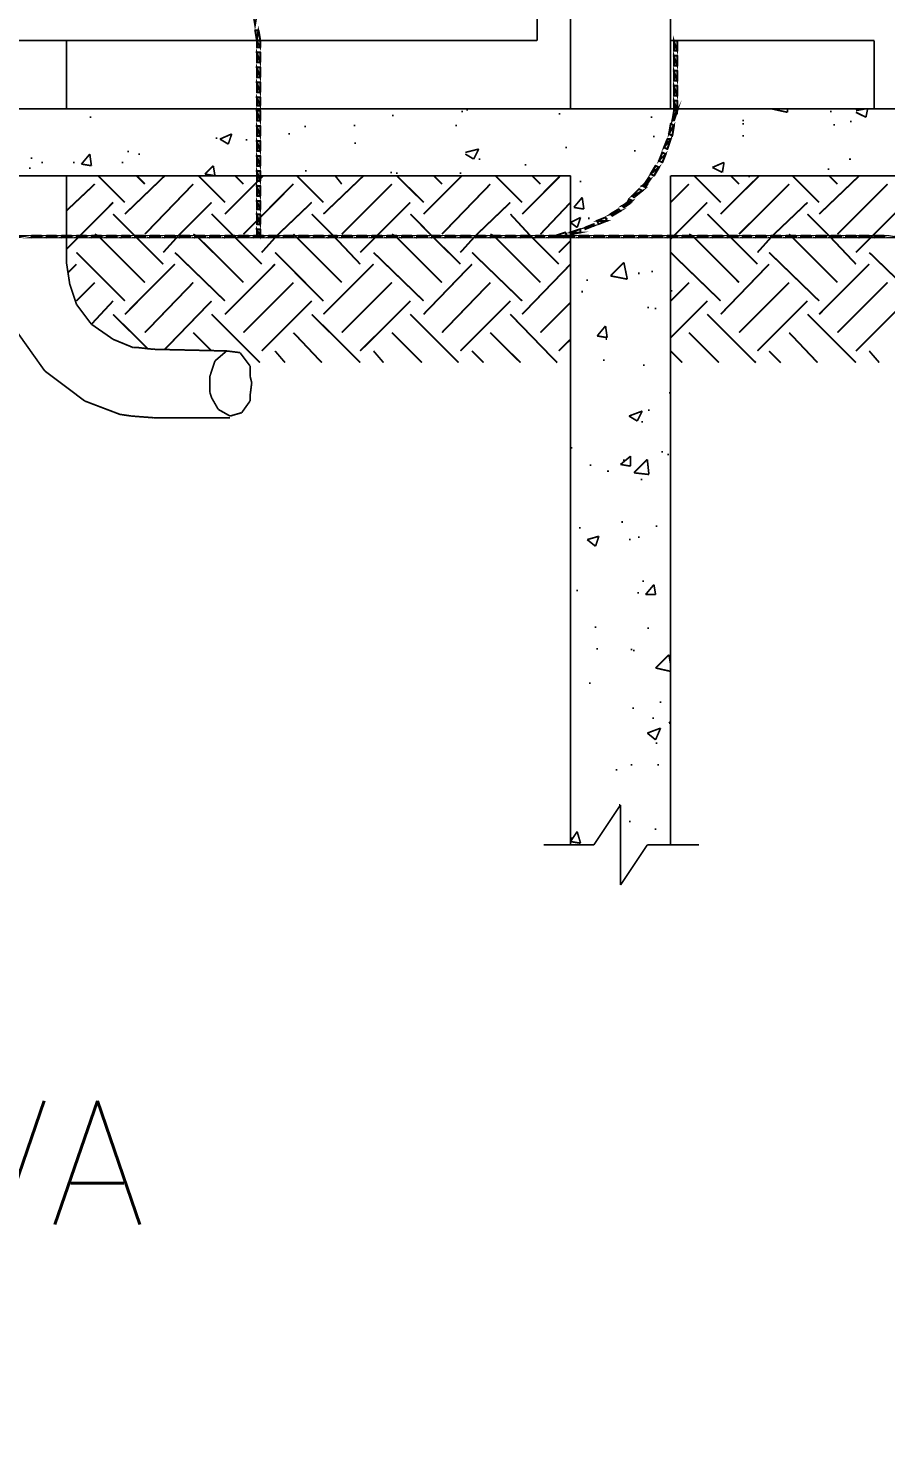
# Model space of a CAD drawing. Extents: x 219 to 1226, y 175 to 465.
# Drawn here: x 344.24 to 366.04, y 175.36 to 211 of the extents above; entities that cross this region are included whole.
import ezdxf

# ---------------------------------------------------------------- set-up
doc = ezdxf.new("R2010")
doc.units = 0
doc.header["$MEASUREMENT"] = 0
for name, color, linetype in [('C00-00-00-BLACK', 7, 'Continuous'), ('C00-FF-00', 3, 'Continuous'), ('C95-49-00', 34, 'Continuous'), ('CBA-BA-BA', 254, 'Continuous')]:
    doc.layers.add(name, color=color, linetype=linetype)
doc.styles.get("Standard").update_dxf_attribs({"font": 'txt.shx', "height": 0.4})

msp = doc.modelspace()

# ---------------------------------------------------------------- linework, layer by layer
at = {"layer": 'C00-00-00-BLACK', "const_width": 0.0423}
for points in [[(358.029, 208.943), (358.029, 249.467)], [(360.572, 208.943), (360.572, 249.467)], [(357.179, 210.682), (357.179, 239.801)], [(325.794, 210.682), (357.179, 210.682)], [(360.572, 210.682), (365.746, 210.682)], [(365.746, 210.682), (365.746, 208.943)], [(403.535, 208.943), (237.877, 208.943)], [(355.272, 208.902), (355.272, 208.859)], [(355.398, 208.943), (355.398, 208.902)], [(357.73, 208.816), (357.772, 208.816)], [(363.158, 208.943), (363.201, 208.943)], [(363.158, 208.943), (363.54, 208.859)], [(363.54, 208.859), (363.54, 208.943)], [(364.644, 208.902), (364.644, 208.859)], [(365.28, 208.902), (365.492, 208.943)], [(365.28, 208.859), (365.535, 208.732)], [(365.535, 208.732), (365.577, 208.943)], [(345.813, 208.732), (345.855, 208.732)], [(351.284, 208.52), (351.284, 208.477)], [(352.514, 208.52), (352.557, 208.52)], [(353.488, 208.774), (353.531, 208.774)], [(355.1, 208.52), (355.145, 208.52)], [(360.063, 208.732), (360.106, 208.732)], [(362.396, 208.647), (362.439, 208.647)], [(362.396, 208.563), (362.439, 208.563)], [(364.728, 208.563), (364.728, 208.52)], [(365.151, 208.647), (365.151, 208.605)], [(349.035, 208.221), (349.035, 208.178)], [(349.12, 208.178), (349.419, 208.309)], [(349.12, 208.178), (349.332, 208.051)], [(349.332, 208.051), (349.419, 208.309)], [(349.799, 208.178), (349.799, 208.137)], [(350.861, 208.309), (350.903, 208.309)], [(352.557, 208.094), (352.557, 208.051)], [(360.147, 208.263), (360.147, 208.221)], [(362.396, 208.263), (362.439, 208.263)], [(345.601, 207.544), (345.813, 207.798)], [(345.855, 207.501), (345.813, 207.798)], [(346.789, 207.882), (346.789, 207.84)], [(347.044, 207.798), (347.085, 207.798)], [(355.356, 207.84), (355.695, 207.925)], [(355.356, 207.798), (355.568, 207.671)], [(355.568, 207.671), (355.695, 207.925)], [(357.898, 207.967), (357.941, 207.967)], [(359.64, 207.882), (359.683, 207.882)], [(344.286, 207.459), (344.286, 207.416)], [(344.329, 207.714), (344.329, 207.671)], [(344.582, 207.586), (344.625, 207.586)], [(345.39, 207.586), (345.431, 207.586)], [(345.601, 207.544), (345.855, 207.501)], [(346.62, 207.586), (346.662, 207.586)], [(348.738, 207.289), (348.951, 207.501)], [(348.993, 207.248), (348.951, 207.501)], [(348.951, 207.501), (348.951, 207.459)], [(351.284, 207.375), (351.326, 207.375)], [(355.695, 207.671), (355.737, 207.671)], [(356.883, 207.544), (356.883, 207.501)], [(361.633, 207.459), (361.929, 207.586)], [(361.633, 207.459), (361.886, 207.332)], [(361.886, 207.332), (361.929, 207.586)], [(364.558, 207.416), (364.601, 207.416)], [(365.108, 207.671), (365.151, 207.671)], [(319.392, 207.248), (358.029, 207.248)], [(345.22, 205.043), (345.22, 207.248)], [(348.738, 207.289), (348.993, 207.248)], [(352.046, 207.248), (352.088, 207.248)], [(352.088, 207.248), (352.131, 207.248)], [(353.446, 207.332), (353.488, 207.332)], [(353.615, 207.332), (353.615, 207.289)], [(355.229, 207.332), (355.229, 207.289)], [(358.029, 190.251), (358.029, 207.248)], [(358.283, 207.12), (358.283, 207.078)], [(360.572, 190.251), (360.572, 207.248)], [(360.572, 207.248), (399.208, 207.248)], [(362.566, 207.248), (362.566, 207.205)], [(358.113, 206.443), (358.325, 206.697)], [(358.367, 206.4), (358.325, 206.697)], [(358.113, 206.443), (358.367, 206.4)], [(358.029, 206.06), (358.283, 206.187)], [(358.029, 206.06), (358.197, 205.932)], [(358.197, 205.932), (358.283, 206.187)], [(358.494, 206.187), (358.494, 206.144)], [(345.304, 204.493), (345.22, 205.043)], [(359.045, 204.704), (359.384, 205.043)], [(359.471, 204.62), (359.384, 205.043)], [(358.452, 204.62), (358.452, 204.577)], [(359.045, 204.704), (359.471, 204.62)], [(359.767, 204.79), (359.767, 204.747)], [(360.106, 204.832), (360.106, 204.79)], [(345.304, 204.493), (345.474, 203.982)], [(358.325, 204.324), (358.325, 204.281)], [(360.572, 204.324), (360.613, 204.324)], [(360.572, 204.324), (360.613, 204.324)], [(345.474, 203.982), (345.855, 203.475)], [(359.979, 203.898), (360.021, 203.898)], [(360.19, 203.898), (360.19, 203.855)], [(345.855, 203.475), (346.405, 203.093)], [(343.947, 203.305), (344.668, 202.29)], [(346.405, 203.093), (346.917, 202.882)], [(358.706, 203.178), (358.918, 203.432)], [(358.706, 203.178), (358.959, 203.136)], [(358.959, 203.136), (358.918, 203.432)], [(358.918, 203.093), (358.959, 203.093)], [(346.917, 202.882), (347.044, 202.882)], [(347.044, 202.882), (347.424, 202.839)], [(349.29, 202.797), (347.424, 202.839)], [(348.993, 202.543), (349.29, 202.797)], [(349.29, 202.797), (349.63, 202.754)], [(349.63, 202.754), (349.885, 202.416)], [(348.867, 202.159), (348.993, 202.543)], [(349.885, 202.416), (349.885, 202.29)], [(358.875, 202.586), (358.875, 202.543)], [(359.894, 202.458), (359.894, 202.416)], [(344.668, 202.29), (345.686, 201.525)], [(348.867, 202.032), (348.867, 202.159)], [(348.867, 201.905), (348.867, 202.032)], [(349.885, 202.29), (349.885, 202.159)], [(349.885, 202.159), (349.928, 201.991)], [(348.867, 201.736), (348.867, 201.905)], [(348.908, 201.609), (348.867, 201.736)], [(349.928, 201.991), (349.885, 201.652)], [(360.529, 201.736), (360.572, 201.736)], [(345.686, 201.525), (346.578, 201.186)], [(349.077, 201.313), (348.908, 201.609)], [(349.377, 201.143), (349.077, 201.313)], [(349.885, 201.525), (349.673, 201.229)], [(349.885, 201.652), (349.885, 201.525)], [(360.021, 201.313), (360.021, 201.27)], [(346.578, 201.186), (346.874, 201.143)], [(346.874, 201.143), (347.424, 201.101)], [(349.377, 201.101), (347.424, 201.101)], [(349.673, 201.229), (349.377, 201.143)], [(359.513, 201.143), (359.851, 201.27)], [(359.513, 201.143), (359.724, 201.017)], [(359.724, 201.017), (359.851, 201.27)], [(359.851, 201.017), (359.851, 200.974)], [(358.029, 200.339), (358.07, 200.339)], [(360.36, 200.254), (360.36, 200.212)], [(358.536, 199.913), (358.536, 199.871)], [(359.298, 199.913), (359.555, 200.125)], [(359.298, 199.913), (359.555, 199.871)], [(359.384, 200.041), (359.384, 199.998)], [(359.555, 199.871), (359.555, 200.125)], [(359.64, 199.702), (359.979, 200.041)], [(360.021, 199.659), (359.979, 200.041)], [(360.486, 200.168), (360.529, 200.168)], [(358.959, 199.743), (359.002, 199.743)], [(359.64, 199.702), (360.021, 199.659)], [(359.81, 199.532), (359.851, 199.532)], [(359.341, 198.474), (359.341, 198.431)], [(358.24, 198.305), (358.283, 198.305)], [(360.19, 198.347), (360.233, 198.347)], [(358.452, 198.005), (358.748, 198.09)], [(358.452, 198.005), (358.663, 197.836)], [(358.663, 197.836), (358.748, 198.09)], [(359.513, 198.005), (359.555, 198.005)], [(359.767, 198.09), (359.767, 198.048)], [(358.197, 196.735), (358.197, 196.694)], [(359.851, 196.947), (359.894, 196.947)], [(359.936, 196.608), (360.147, 196.863)], [(360.19, 196.608), (360.147, 196.863)], [(359.724, 196.651), (359.767, 196.651)], [(359.936, 196.608), (360.19, 196.608)], [(358.663, 195.802), (358.663, 195.759)], [(359.979, 195.759), (360.021, 195.759)], [(358.706, 195.251), (358.706, 195.21)], [(359.555, 195.21), (359.598, 195.21)], [(359.64, 195.21), (359.64, 195.167)], [(360.19, 194.744), (360.529, 195.081)], [(360.572, 194.828), (360.529, 195.081)], [(360.19, 194.744), (360.572, 194.658)], [(358.494, 194.362), (358.536, 194.362)], [(360.317, 193.893), (360.317, 193.852)], [(359.598, 193.724), (359.64, 193.724)], [(359.979, 193.09), (360.317, 193.217)], [(360.106, 193.47), (360.147, 193.47)], [(360.19, 192.92), (360.317, 193.217)], [(360.529, 193.344), (360.572, 193.386)], [(360.529, 193.344), (360.572, 193.344)], [(359.979, 193.09), (360.19, 192.92)], [(360.19, 192.835), (360.233, 192.835)], [(359.172, 192.158), (359.214, 192.158)], [(359.555, 192.285), (359.598, 192.285)], [(360.233, 192.285), (360.275, 192.285)], [(359.298, 191.267), (358.622, 190.251)], [(359.256, 191.267), (359.298, 191.267)], [(359.298, 189.231), (359.298, 191.267)], [(359.513, 190.844), (359.555, 190.844)], [(360.19, 190.674), (360.19, 190.632)], [(358.029, 190.335), (358.197, 190.589)], [(358.029, 190.419), (358.07, 190.419)], [(358.029, 190.335), (358.283, 190.293)], [(358.283, 190.293), (358.197, 190.589)], [(357.349, 190.251), (358.622, 190.251)], [(359.979, 190.251), (359.298, 189.231)], [(359.979, 190.251), (361.294, 190.251)], [(359.979, 190.251), (360.021, 190.251)]]:
    msp.add_lwpolyline(points, dxfattribs=at)
at = {"layer": 'C00-FF-00', "const_width": 0.0423}
for points in [[(350.012, 211.062), (350.055, 211.317), (349.969, 211.317), (350.012, 211.062)], [(350.055, 210.682), (350.096, 210.936), (350.012, 210.936), (350.055, 210.682)], [(350.139, 210.682), (350.055, 210.682), (350.096, 210.936), (350.139, 210.682)], [(350.139, 210.512), (350.055, 210.682), (350.139, 210.682), (350.139, 210.512)], [(350.055, 210.512), (350.139, 210.512), (350.055, 210.682), (350.055, 210.512)], [(360.741, 210.427), (360.656, 210.682), (360.741, 210.682), (360.741, 210.427)], [(360.656, 210.427), (360.741, 210.427), (360.656, 210.682), (360.656, 210.427)], [(350.139, 210.128), (350.055, 210.383), (350.139, 210.383), (350.139, 210.128)], [(350.055, 210.128), (350.139, 210.128), (350.055, 210.383), (350.055, 210.128)], [(360.741, 210.044), (360.656, 210.298), (360.741, 210.298), (360.741, 210.044)], [(360.656, 210.044), (360.741, 210.044), (360.656, 210.298), (360.656, 210.044)], [(350.139, 209.748), (350.055, 210.001), (350.139, 210.001), (350.139, 209.748)], [(350.055, 209.748), (350.139, 209.748), (350.055, 210.001), (350.055, 209.748)], [(360.741, 209.664), (360.656, 209.917), (360.741, 209.917), (360.741, 209.664)], [(360.656, 209.664), (360.741, 209.664), (360.656, 209.917), (360.656, 209.664)], [(350.139, 209.367), (350.055, 209.621), (350.139, 209.621), (350.139, 209.367)], [(350.055, 209.367), (350.139, 209.367), (350.055, 209.621), (350.055, 209.367)], [(360.741, 209.282), (360.656, 209.536), (360.741, 209.536), (360.741, 209.282)], [(360.656, 209.282), (360.741, 209.282), (360.656, 209.536), (360.656, 209.282)], [(350.139, 209.028), (350.055, 209.239), (350.139, 209.239), (350.139, 209.028)], [(350.055, 209.028), (350.139, 209.028), (350.055, 209.239), (350.055, 209.028)], [(360.656, 208.647), (360.613, 208.647), (360.741, 208.902), (360.656, 208.647)], [(360.741, 208.902), (360.656, 209.155), (360.741, 209.155), (360.741, 208.902)], [(360.656, 208.902), (360.741, 208.902), (360.656, 209.155), (360.656, 208.902)], [(350.139, 208.647), (350.055, 208.902), (350.139, 208.902), (350.139, 208.647)], [(350.055, 208.647), (350.139, 208.647), (350.055, 208.902), (350.055, 208.647)], [(360.613, 208.647), (360.741, 208.902), (360.656, 208.902), (360.613, 208.647)], [(350.139, 208.263), (350.055, 208.517), (350.139, 208.517), (350.139, 208.263)], [(350.055, 208.263), (350.139, 208.263), (350.055, 208.517), (350.055, 208.263)], [(360.529, 208.309), (360.656, 208.52), (360.572, 208.563), (360.529, 208.309)], [(360.613, 208.263), (360.529, 208.309), (360.656, 208.52), (360.613, 208.263)], [(350.139, 207.882), (350.055, 208.137), (350.139, 208.137), (350.139, 207.882)], [(350.055, 207.882), (350.139, 207.882), (350.055, 208.137), (350.055, 207.882)], [(360.402, 207.967), (360.572, 208.178), (360.486, 208.178), (360.402, 207.967)], [(360.486, 207.925), (360.402, 207.967), (360.572, 208.178), (360.486, 207.925)], [(350.139, 207.501), (350.055, 207.755), (350.139, 207.755), (350.139, 207.501)], [(350.055, 207.501), (350.139, 207.501), (350.055, 207.755), (350.055, 207.501)], [(360.275, 207.628), (360.445, 207.798), (360.36, 207.84), (360.275, 207.628)], [(360.36, 207.586), (360.275, 207.628), (360.445, 207.798), (360.36, 207.586)], [(350.139, 207.12), (350.055, 207.375), (350.139, 207.375), (350.139, 207.12)], [(350.055, 207.12), (350.139, 207.12), (350.055, 207.375), (350.055, 207.12)], [(360.063, 207.289), (360.275, 207.459), (360.19, 207.501), (360.063, 207.289)], [(360.147, 207.248), (360.063, 207.289), (360.275, 207.459), (360.147, 207.248)], [(350.055, 206.739), (350.139, 206.739), (350.055, 206.993), (350.055, 206.739)], [(359.851, 206.993), (359.979, 207.036), (359.936, 207.078), (359.851, 206.993)], [(359.936, 206.952), (359.851, 206.993), (359.979, 207.036), (359.936, 206.952)], [(359.936, 207.078), (360.063, 207.162), (360.021, 207.205), (359.936, 207.078)], [(359.979, 207.036), (359.936, 207.078), (360.063, 207.162), (359.979, 207.036)], [(350.139, 206.739), (350.055, 206.993), (350.139, 206.993), (350.139, 206.739)], [(350.055, 206.4), (350.139, 206.4), (350.055, 206.613), (350.055, 206.4)], [(359.468, 206.57), (359.595, 206.613), (359.51, 206.655), (359.468, 206.57)], [(359.598, 206.739), (359.851, 206.866), (359.767, 206.909), (359.598, 206.739)], [(359.64, 206.697), (359.598, 206.739), (359.851, 206.866), (359.64, 206.697)], [(350.139, 206.4), (350.055, 206.613), (350.139, 206.613), (350.139, 206.4)], [(350.055, 206.017), (350.139, 206.017), (350.055, 206.271), (350.055, 206.017)], [(359.045, 206.271), (359.298, 206.356), (359.256, 206.398), (359.045, 206.271)], [(359.087, 206.228), (359.045, 206.271), (359.298, 206.356), (359.087, 206.228)], [(359.341, 206.486), (359.51, 206.527), (359.468, 206.57), (359.341, 206.486)], [(359.384, 206.443), (359.341, 206.486), (359.51, 206.527), (359.384, 206.443)], [(359.51, 206.527), (359.468, 206.57), (359.595, 206.613), (359.51, 206.527)], [(350.139, 206.017), (350.055, 206.271), (350.139, 206.271), (350.139, 206.017)], [(350.055, 205.721), (350.139, 205.721), (350.055, 205.891), (350.055, 205.721)], [(358.409, 205.932), (358.622, 205.975), (358.622, 206.017), (358.409, 205.932)], [(358.409, 205.891), (358.409, 205.932), (358.622, 205.975), (358.409, 205.891)], [(358.706, 206.102), (358.959, 206.102), (358.918, 206.187), (358.706, 206.102)], [(358.748, 206.017), (358.706, 206.102), (358.959, 206.102), (358.748, 206.017)], [(343.99, 205.721), (343.99, 205.678), (344.202, 205.721), (343.99, 205.721)], [(344.329, 205.678), (344.582, 205.721), (344.582, 205.678), (344.329, 205.678)], [(344.329, 205.721), (344.329, 205.678), (344.582, 205.721), (344.329, 205.721)], [(344.709, 205.678), (344.964, 205.721), (344.964, 205.678), (344.709, 205.678)], [(344.709, 205.721), (344.709, 205.678), (344.964, 205.721), (344.709, 205.721)], [(345.093, 205.678), (345.347, 205.721), (345.347, 205.678), (345.093, 205.678)], [(345.093, 205.721), (345.093, 205.678), (345.347, 205.721), (345.093, 205.721)], [(345.474, 205.678), (345.727, 205.721), (345.727, 205.678), (345.474, 205.678)], [(345.474, 205.721), (345.474, 205.678), (345.727, 205.721), (345.474, 205.721)], [(345.855, 205.678), (346.109, 205.721), (346.109, 205.678), (345.855, 205.678)], [(345.855, 205.721), (345.855, 205.678), (346.109, 205.721), (345.855, 205.721)], [(346.236, 205.678), (346.489, 205.721), (346.489, 205.678), (346.236, 205.678)], [(346.236, 205.721), (346.236, 205.678), (346.489, 205.721), (346.236, 205.721)], [(346.62, 205.678), (346.831, 205.721), (346.831, 205.678), (346.62, 205.678)], [(346.62, 205.721), (346.62, 205.678), (346.831, 205.721), (346.62, 205.721)], [(346.958, 205.678), (347.213, 205.721), (347.213, 205.678), (346.958, 205.678)], [(346.958, 205.721), (346.958, 205.678), (347.213, 205.721), (346.958, 205.721)], [(347.34, 205.678), (347.593, 205.721), (347.593, 205.678), (347.34, 205.678)], [(347.34, 205.721), (347.34, 205.678), (347.593, 205.721), (347.34, 205.721)], [(347.72, 205.678), (347.975, 205.721), (347.975, 205.678), (347.72, 205.678)], [(347.72, 205.721), (347.72, 205.678), (347.975, 205.721), (347.72, 205.721)], [(348.104, 205.678), (348.358, 205.721), (348.358, 205.678), (348.104, 205.678)], [(348.104, 205.721), (348.104, 205.678), (348.358, 205.721), (348.104, 205.721)], [(348.485, 205.678), (348.738, 205.721), (348.738, 205.678), (348.485, 205.678)], [(348.485, 205.721), (348.485, 205.678), (348.738, 205.721), (348.485, 205.721)], [(348.867, 205.678), (349.12, 205.721), (349.12, 205.678), (348.867, 205.678)], [(348.867, 205.721), (348.867, 205.678), (349.12, 205.721), (348.867, 205.721)], [(349.247, 205.678), (349.5, 205.721), (349.5, 205.678), (349.247, 205.678)], [(349.247, 205.721), (349.247, 205.678), (349.5, 205.721), (349.247, 205.721)], [(349.589, 205.678), (349.842, 205.721), (349.842, 205.678), (349.589, 205.678)], [(349.589, 205.721), (349.589, 205.678), (349.842, 205.721), (349.589, 205.721)], [(349.969, 205.678), (350.224, 205.721), (350.224, 205.678), (349.969, 205.678)], [(349.969, 205.721), (349.969, 205.678), (350.224, 205.721), (349.969, 205.721)], [(350.139, 205.721), (350.055, 205.891), (350.139, 205.891), (350.139, 205.721)], [(350.351, 205.678), (350.604, 205.721), (350.604, 205.678), (350.351, 205.678)], [(350.351, 205.721), (350.351, 205.678), (350.604, 205.721), (350.351, 205.721)], [(350.731, 205.678), (350.986, 205.721), (350.986, 205.678), (350.731, 205.678)], [(350.731, 205.721), (350.731, 205.678), (350.986, 205.721), (350.731, 205.721)], [(351.116, 205.678), (351.369, 205.721), (351.369, 205.678), (351.116, 205.678)], [(351.116, 205.721), (351.116, 205.678), (351.369, 205.721), (351.116, 205.721)], [(351.496, 205.678), (351.749, 205.721), (351.749, 205.678), (351.496, 205.678)], [(351.496, 205.721), (351.496, 205.678), (351.749, 205.721), (351.496, 205.721)], [(351.878, 205.678), (352.088, 205.721), (352.088, 205.678), (351.878, 205.678)], [(351.878, 205.721), (351.878, 205.678), (352.088, 205.721), (351.878, 205.721)], [(352.215, 205.678), (352.47, 205.721), (352.47, 205.678), (352.215, 205.678)], [(352.215, 205.721), (352.215, 205.678), (352.47, 205.721), (352.215, 205.721)], [(352.6, 205.678), (352.853, 205.721), (352.853, 205.678), (352.6, 205.678)], [(352.6, 205.721), (352.6, 205.678), (352.853, 205.721), (352.6, 205.721)], [(352.98, 205.678), (353.235, 205.721), (353.235, 205.678), (352.98, 205.678)], [(352.98, 205.721), (352.98, 205.678), (353.235, 205.721), (352.98, 205.721)], [(353.362, 205.678), (353.615, 205.721), (353.615, 205.678), (353.362, 205.678)], [(353.362, 205.721), (353.362, 205.678), (353.615, 205.721), (353.362, 205.721)], [(353.745, 205.678), (353.998, 205.721), (353.998, 205.678), (353.745, 205.678)], [(353.745, 205.721), (353.745, 205.678), (353.998, 205.721), (353.745, 205.721)], [(354.127, 205.678), (354.38, 205.721), (354.38, 205.678), (354.127, 205.678)], [(354.127, 205.721), (354.127, 205.678), (354.38, 205.721), (354.127, 205.721)], [(354.507, 205.678), (354.719, 205.721), (354.719, 205.678), (354.507, 205.678)], [(354.507, 205.721), (354.507, 205.678), (354.719, 205.721), (354.507, 205.721)], [(354.846, 205.678), (355.1, 205.721), (355.1, 205.678), (354.846, 205.678)], [(354.846, 205.721), (354.846, 205.678), (355.1, 205.721), (354.846, 205.721)], [(355.229, 205.678), (355.484, 205.721), (355.484, 205.678), (355.229, 205.678)], [(355.229, 205.721), (355.229, 205.678), (355.484, 205.721), (355.229, 205.721)], [(355.611, 205.678), (355.864, 205.721), (355.864, 205.678), (355.611, 205.678)], [(355.611, 205.721), (355.611, 205.678), (355.864, 205.721), (355.611, 205.721)], [(355.991, 205.678), (356.245, 205.721), (356.245, 205.678), (355.991, 205.678)], [(355.991, 205.721), (355.991, 205.678), (356.245, 205.721), (355.991, 205.721)], [(356.373, 205.678), (356.626, 205.721), (356.626, 205.678), (356.373, 205.678)], [(356.373, 205.721), (356.373, 205.678), (356.626, 205.721), (356.373, 205.721)], [(356.756, 205.678), (357.01, 205.721), (357.01, 205.678), (356.756, 205.678)], [(356.756, 205.721), (356.756, 205.678), (357.01, 205.721), (356.756, 205.721)], [(357.138, 205.678), (357.349, 205.721), (357.349, 205.678), (357.138, 205.678)], [(357.138, 205.721), (357.138, 205.678), (357.349, 205.721), (357.138, 205.721)], [(357.475, 205.678), (357.73, 205.721), (357.73, 205.678), (357.475, 205.678)], [(357.475, 205.721), (357.475, 205.678), (357.73, 205.721), (357.475, 205.721)], [(357.645, 205.721), (357.941, 205.721), (357.898, 205.805), (357.645, 205.721)], [(357.687, 205.678), (357.645, 205.721), (357.941, 205.721), (357.687, 205.678)], [(357.857, 205.678), (358.111, 205.721), (358.111, 205.678), (357.857, 205.678)], [(357.857, 205.721), (357.857, 205.678), (358.111, 205.721), (357.857, 205.721)], [(358.029, 205.805), (358.283, 205.805), (358.283, 205.891), (358.029, 205.805)], [(358.07, 205.763), (358.029, 205.805), (358.283, 205.805), (358.07, 205.763)], [(358.24, 205.678), (358.494, 205.721), (358.494, 205.678), (358.24, 205.678)], [(358.24, 205.721), (358.24, 205.678), (358.494, 205.721), (358.24, 205.721)], [(358.622, 205.678), (358.875, 205.721), (358.875, 205.678), (358.622, 205.678)], [(358.622, 205.721), (358.622, 205.678), (358.875, 205.721), (358.622, 205.721)], [(359.002, 205.678), (359.256, 205.721), (359.256, 205.678), (359.002, 205.678)], [(359.002, 205.721), (359.002, 205.678), (359.256, 205.721), (359.002, 205.721)], [(359.384, 205.678), (359.637, 205.721), (359.637, 205.678), (359.384, 205.678)], [(359.384, 205.721), (359.384, 205.678), (359.637, 205.721), (359.384, 205.721)], [(359.767, 205.678), (359.979, 205.721), (359.979, 205.678), (359.767, 205.678)], [(359.767, 205.721), (359.767, 205.678), (359.979, 205.721), (359.767, 205.721)], [(360.106, 205.678), (360.36, 205.721), (360.36, 205.678), (360.106, 205.678)], [(360.106, 205.721), (360.106, 205.678), (360.36, 205.721), (360.106, 205.721)], [(360.486, 205.678), (360.741, 205.721), (360.741, 205.678), (360.486, 205.678)], [(360.486, 205.721), (360.486, 205.678), (360.741, 205.721), (360.486, 205.721)], [(360.868, 205.678), (361.122, 205.721), (361.122, 205.678), (360.868, 205.678)], [(360.868, 205.721), (360.868, 205.678), (361.122, 205.721), (360.868, 205.721)], [(361.251, 205.678), (361.505, 205.721), (361.505, 205.678), (361.251, 205.678)], [(361.251, 205.721), (361.251, 205.678), (361.505, 205.721), (361.251, 205.721)], [(361.633, 205.678), (361.886, 205.721), (361.886, 205.678), (361.633, 205.678)], [(361.633, 205.721), (361.633, 205.678), (361.886, 205.721), (361.633, 205.721)], [(362.013, 205.678), (362.267, 205.721), (362.267, 205.678), (362.013, 205.678)], [(362.013, 205.721), (362.013, 205.678), (362.267, 205.721), (362.013, 205.721)], [(362.396, 205.678), (362.608, 205.721), (362.608, 205.678), (362.396, 205.678)], [(362.396, 205.721), (362.396, 205.678), (362.608, 205.721), (362.396, 205.721)], [(362.735, 205.678), (362.99, 205.721), (362.99, 205.678), (362.735, 205.678)], [(362.735, 205.721), (362.735, 205.678), (362.99, 205.721), (362.735, 205.721)], [(363.117, 205.678), (363.37, 205.721), (363.37, 205.678), (363.117, 205.678)], [(363.117, 205.721), (363.117, 205.678), (363.37, 205.721), (363.117, 205.721)], [(363.497, 205.678), (363.752, 205.721), (363.752, 205.678), (363.497, 205.678)], [(363.497, 205.721), (363.497, 205.678), (363.752, 205.721), (363.497, 205.721)], [(363.882, 205.678), (364.135, 205.721), (364.135, 205.678), (363.882, 205.678)], [(363.882, 205.721), (363.882, 205.678), (364.135, 205.721), (363.882, 205.721)], [(364.262, 205.678), (364.516, 205.721), (364.516, 205.678), (364.262, 205.678)], [(364.262, 205.721), (364.262, 205.678), (364.516, 205.721), (364.262, 205.721)], [(364.644, 205.678), (364.897, 205.721), (364.897, 205.678), (364.644, 205.678)], [(364.644, 205.721), (364.644, 205.678), (364.897, 205.721), (364.644, 205.721)], [(365.024, 205.678), (365.278, 205.721), (365.278, 205.678), (365.024, 205.678)], [(365.024, 205.721), (365.024, 205.678), (365.278, 205.721), (365.024, 205.721)], [(365.366, 205.678), (365.619, 205.721), (365.619, 205.678), (365.366, 205.678)], [(365.366, 205.721), (365.366, 205.678), (365.619, 205.721), (365.366, 205.721)], [(365.746, 205.678), (366.001, 205.721), (366.001, 205.678), (365.746, 205.678)], [(365.746, 205.721), (365.746, 205.678), (366.001, 205.721), (365.746, 205.721)], [(366.128, 205.678), (366.381, 205.721), (366.381, 205.678), (366.128, 205.678)]]:
    msp.add_lwpolyline(points, close=True, dxfattribs=at)
at = {"layer": 'C00-FF-00'}
for points in [[(350.055, 210.682), (350.096, 210.936), (350.012, 210.936), (350.055, 210.682)], [(350.139, 210.682), (350.055, 210.682), (350.096, 210.936), (350.139, 210.682)], [(350.055, 210.512), (350.139, 210.512), (350.055, 210.682), (350.055, 210.512)], [(350.139, 210.512), (350.055, 210.682), (350.139, 210.682), (350.139, 210.512)], [(360.656, 210.427), (360.741, 210.427), (360.656, 210.682), (360.656, 210.427)], [(360.741, 210.427), (360.656, 210.682), (360.741, 210.682), (360.741, 210.427)], [(350.055, 210.128), (350.139, 210.128), (350.055, 210.383), (350.055, 210.128)], [(350.139, 210.128), (350.055, 210.383), (350.139, 210.383), (350.139, 210.128)], [(360.656, 210.044), (360.741, 210.044), (360.656, 210.298), (360.656, 210.044)], [(360.741, 210.044), (360.656, 210.298), (360.741, 210.298), (360.741, 210.044)], [(350.055, 209.748), (350.139, 209.748), (350.055, 210.001), (350.055, 209.748)], [(350.139, 209.748), (350.055, 210.001), (350.139, 210.001), (350.139, 209.748)], [(360.656, 209.664), (360.741, 209.664), (360.656, 209.917), (360.656, 209.664)], [(360.741, 209.664), (360.656, 209.917), (360.741, 209.917), (360.741, 209.664)], [(350.055, 209.367), (350.139, 209.367), (350.055, 209.621), (350.055, 209.367)], [(350.139, 209.367), (350.055, 209.621), (350.139, 209.621), (350.139, 209.367)], [(360.656, 209.282), (360.741, 209.282), (360.656, 209.536), (360.656, 209.282)], [(360.741, 209.282), (360.656, 209.536), (360.741, 209.536), (360.741, 209.282)], [(350.055, 209.028), (350.139, 209.028), (350.055, 209.239), (350.055, 209.028)], [(350.139, 209.028), (350.055, 209.239), (350.139, 209.239), (350.139, 209.028)], [(350.055, 208.647), (350.139, 208.647), (350.055, 208.902), (350.055, 208.647)], [(350.139, 208.647), (350.055, 208.902), (350.139, 208.902), (350.139, 208.647)], [(360.656, 208.647), (360.613, 208.647), (360.741, 208.902), (360.656, 208.647)], [(360.613, 208.647), (360.741, 208.902), (360.656, 208.902), (360.613, 208.647)], [(360.656, 208.902), (360.741, 208.902), (360.656, 209.155), (360.656, 208.902)], [(360.741, 208.902), (360.656, 209.155), (360.741, 209.155), (360.741, 208.902)], [(350.055, 208.263), (350.139, 208.263), (350.055, 208.517), (350.055, 208.263)], [(350.139, 208.263), (350.055, 208.517), (350.139, 208.517), (350.139, 208.263)], [(360.529, 208.309), (360.656, 208.52), (360.572, 208.563), (360.529, 208.309)], [(360.613, 208.263), (360.529, 208.309), (360.656, 208.52), (360.613, 208.263)], [(350.055, 207.882), (350.139, 207.882), (350.055, 208.137), (350.055, 207.882)], [(350.139, 207.882), (350.055, 208.137), (350.139, 208.137), (350.139, 207.882)], [(360.486, 207.925), (360.402, 207.967), (360.572, 208.178), (360.486, 207.925)], [(360.402, 207.967), (360.572, 208.178), (360.486, 208.178), (360.402, 207.967)], [(350.055, 207.501), (350.139, 207.501), (350.055, 207.755), (350.055, 207.501)], [(350.139, 207.501), (350.055, 207.755), (350.139, 207.755), (350.139, 207.501)], [(360.275, 207.628), (360.445, 207.798), (360.36, 207.84), (360.275, 207.628)], [(360.36, 207.586), (360.275, 207.628), (360.445, 207.798), (360.36, 207.586)], [(360.063, 207.289), (360.275, 207.459), (360.19, 207.501), (360.063, 207.289)], [(360.147, 207.248), (360.063, 207.289), (360.275, 207.459), (360.147, 207.248)], [(350.055, 207.12), (350.139, 207.12), (350.055, 207.375), (350.055, 207.12)], [(350.139, 207.12), (350.055, 207.375), (350.139, 207.375), (350.139, 207.12)], [(359.851, 206.993), (359.979, 207.036), (359.936, 207.078), (359.851, 206.993)], [(359.936, 206.952), (359.851, 206.993), (359.979, 207.036), (359.936, 206.952)], [(359.936, 207.078), (360.063, 207.162), (360.021, 207.205), (359.936, 207.078)], [(359.979, 207.036), (359.936, 207.078), (360.063, 207.162), (359.979, 207.036)], [(350.055, 206.739), (350.139, 206.739), (350.055, 206.993), (350.055, 206.739)], [(350.139, 206.739), (350.055, 206.993), (350.139, 206.993), (350.139, 206.739)], [(359.598, 206.739), (359.851, 206.866), (359.767, 206.909), (359.598, 206.739)], [(359.64, 206.697), (359.598, 206.739), (359.851, 206.866), (359.64, 206.697)], [(350.055, 206.4), (350.139, 206.4), (350.055, 206.613), (350.055, 206.4)], [(350.139, 206.4), (350.055, 206.613), (350.139, 206.613), (350.139, 206.4)], [(359.045, 206.271), (359.298, 206.356), (359.256, 206.398), (359.045, 206.271)], [(359.087, 206.228), (359.045, 206.271), (359.298, 206.356), (359.087, 206.228)], [(359.341, 206.486), (359.51, 206.527), (359.468, 206.57), (359.341, 206.486)], [(359.384, 206.443), (359.341, 206.486), (359.51, 206.527), (359.384, 206.443)], [(359.468, 206.57), (359.595, 206.613), (359.51, 206.655), (359.468, 206.57)], [(359.51, 206.527), (359.468, 206.57), (359.595, 206.613), (359.51, 206.527)], [(350.055, 206.017), (350.139, 206.017), (350.055, 206.271), (350.055, 206.017)], [(350.139, 206.017), (350.055, 206.271), (350.139, 206.271), (350.139, 206.017)], [(358.409, 205.932), (358.622, 205.975), (358.622, 206.017), (358.409, 205.932)], [(358.409, 205.891), (358.409, 205.932), (358.622, 205.975), (358.409, 205.891)], [(358.706, 206.102), (358.959, 206.102), (358.918, 206.187), (358.706, 206.102)], [(358.748, 206.017), (358.706, 206.102), (358.959, 206.102), (358.748, 206.017)], [(344.329, 205.721), (344.329, 205.678), (344.582, 205.721), (344.329, 205.721)], [(344.329, 205.678), (344.582, 205.721), (344.582, 205.678), (344.329, 205.678)], [(344.709, 205.721), (344.709, 205.678), (344.964, 205.721), (344.709, 205.721)], [(344.709, 205.678), (344.964, 205.721), (344.964, 205.678), (344.709, 205.678)], [(345.093, 205.721), (345.093, 205.678), (345.347, 205.721), (345.093, 205.721)], [(345.093, 205.678), (345.347, 205.721), (345.347, 205.678), (345.093, 205.678)], [(345.474, 205.721), (345.474, 205.678), (345.727, 205.721), (345.474, 205.721)], [(345.474, 205.678), (345.727, 205.721), (345.727, 205.678), (345.474, 205.678)], [(345.855, 205.721), (345.855, 205.678), (346.109, 205.721), (345.855, 205.721)], [(345.855, 205.678), (346.109, 205.721), (346.109, 205.678), (345.855, 205.678)], [(346.236, 205.721), (346.236, 205.678), (346.489, 205.721), (346.236, 205.721)], [(346.236, 205.678), (346.489, 205.721), (346.489, 205.678), (346.236, 205.678)], [(346.62, 205.721), (346.62, 205.678), (346.831, 205.721), (346.62, 205.721)], [(346.62, 205.678), (346.831, 205.721), (346.831, 205.678), (346.62, 205.678)], [(346.958, 205.721), (346.958, 205.678), (347.213, 205.721), (346.958, 205.721)], [(346.958, 205.678), (347.213, 205.721), (347.213, 205.678), (346.958, 205.678)], [(347.34, 205.721), (347.34, 205.678), (347.593, 205.721), (347.34, 205.721)], [(347.34, 205.678), (347.593, 205.721), (347.593, 205.678), (347.34, 205.678)], [(347.72, 205.721), (347.72, 205.678), (347.975, 205.721), (347.72, 205.721)], [(347.72, 205.678), (347.975, 205.721), (347.975, 205.678), (347.72, 205.678)], [(348.104, 205.721), (348.104, 205.678), (348.358, 205.721), (348.104, 205.721)], [(348.104, 205.678), (348.358, 205.721), (348.358, 205.678), (348.104, 205.678)], [(348.485, 205.721), (348.485, 205.678), (348.738, 205.721), (348.485, 205.721)], [(348.485, 205.678), (348.738, 205.721), (348.738, 205.678), (348.485, 205.678)], [(348.867, 205.721), (348.867, 205.678), (349.12, 205.721), (348.867, 205.721)], [(348.867, 205.678), (349.12, 205.721), (349.12, 205.678), (348.867, 205.678)], [(349.247, 205.721), (349.247, 205.678), (349.5, 205.721), (349.247, 205.721)], [(349.247, 205.678), (349.5, 205.721), (349.5, 205.678), (349.247, 205.678)], [(349.589, 205.721), (349.589, 205.678), (349.842, 205.721), (349.589, 205.721)], [(349.589, 205.678), (349.842, 205.721), (349.842, 205.678), (349.589, 205.678)], [(349.969, 205.721), (349.969, 205.678), (350.224, 205.721), (349.969, 205.721)], [(349.969, 205.678), (350.224, 205.721), (350.224, 205.678), (349.969, 205.678)], [(350.055, 205.721), (350.139, 205.721), (350.055, 205.891), (350.055, 205.721)], [(350.139, 205.721), (350.055, 205.891), (350.139, 205.891), (350.139, 205.721)], [(350.351, 205.721), (350.351, 205.678), (350.604, 205.721), (350.351, 205.721)], [(350.351, 205.678), (350.604, 205.721), (350.604, 205.678), (350.351, 205.678)], [(350.731, 205.721), (350.731, 205.678), (350.986, 205.721), (350.731, 205.721)], [(350.731, 205.678), (350.986, 205.721), (350.986, 205.678), (350.731, 205.678)], [(351.116, 205.721), (351.116, 205.678), (351.369, 205.721), (351.116, 205.721)], [(351.116, 205.678), (351.369, 205.721), (351.369, 205.678), (351.116, 205.678)], [(351.496, 205.721), (351.496, 205.678), (351.749, 205.721), (351.496, 205.721)], [(351.496, 205.678), (351.749, 205.721), (351.749, 205.678), (351.496, 205.678)], [(351.878, 205.721), (351.878, 205.678), (352.088, 205.721), (351.878, 205.721)], [(351.878, 205.678), (352.088, 205.721), (352.088, 205.678), (351.878, 205.678)], [(352.215, 205.721), (352.215, 205.678), (352.47, 205.721), (352.215, 205.721)], [(352.215, 205.678), (352.47, 205.721), (352.47, 205.678), (352.215, 205.678)], [(352.6, 205.721), (352.6, 205.678), (352.853, 205.721), (352.6, 205.721)], [(352.6, 205.678), (352.853, 205.721), (352.853, 205.678), (352.6, 205.678)], [(352.98, 205.721), (352.98, 205.678), (353.235, 205.721), (352.98, 205.721)], [(352.98, 205.678), (353.235, 205.721), (353.235, 205.678), (352.98, 205.678)], [(353.362, 205.721), (353.362, 205.678), (353.615, 205.721), (353.362, 205.721)], [(353.362, 205.678), (353.615, 205.721), (353.615, 205.678), (353.362, 205.678)], [(353.745, 205.721), (353.745, 205.678), (353.998, 205.721), (353.745, 205.721)], [(353.745, 205.678), (353.998, 205.721), (353.998, 205.678), (353.745, 205.678)], [(354.127, 205.721), (354.127, 205.678), (354.38, 205.721), (354.127, 205.721)], [(354.127, 205.678), (354.38, 205.721), (354.38, 205.678), (354.127, 205.678)], [(354.507, 205.721), (354.507, 205.678), (354.719, 205.721), (354.507, 205.721)], [(354.507, 205.678), (354.719, 205.721), (354.719, 205.678), (354.507, 205.678)], [(354.846, 205.721), (354.846, 205.678), (355.1, 205.721), (354.846, 205.721)], [(354.846, 205.678), (355.1, 205.721), (355.1, 205.678), (354.846, 205.678)], [(355.229, 205.721), (355.229, 205.678), (355.484, 205.721), (355.229, 205.721)], [(355.229, 205.678), (355.484, 205.721), (355.484, 205.678), (355.229, 205.678)], [(355.611, 205.721), (355.611, 205.678), (355.864, 205.721), (355.611, 205.721)], [(355.611, 205.678), (355.864, 205.721), (355.864, 205.678), (355.611, 205.678)], [(355.991, 205.721), (355.991, 205.678), (356.245, 205.721), (355.991, 205.721)], [(355.991, 205.678), (356.245, 205.721), (356.245, 205.678), (355.991, 205.678)], [(356.373, 205.721), (356.373, 205.678), (356.626, 205.721), (356.373, 205.721)], [(356.373, 205.678), (356.626, 205.721), (356.626, 205.678), (356.373, 205.678)], [(356.756, 205.721), (356.756, 205.678), (357.01, 205.721), (356.756, 205.721)], [(356.756, 205.678), (357.01, 205.721), (357.01, 205.678), (356.756, 205.678)], [(357.138, 205.721), (357.138, 205.678), (357.349, 205.721), (357.138, 205.721)], [(357.138, 205.678), (357.349, 205.721), (357.349, 205.678), (357.138, 205.678)], [(357.475, 205.721), (357.475, 205.678), (357.73, 205.721), (357.475, 205.721)], [(357.475, 205.678), (357.73, 205.721), (357.73, 205.678), (357.475, 205.678)], [(357.645, 205.721), (357.941, 205.721), (357.898, 205.805), (357.645, 205.721)], [(357.687, 205.678), (357.645, 205.721), (357.941, 205.721), (357.687, 205.678)], [(357.857, 205.721), (357.857, 205.678), (358.111, 205.721), (357.857, 205.721)], [(357.857, 205.678), (358.111, 205.721), (358.111, 205.678), (357.857, 205.678)], [(358.029, 205.805), (358.283, 205.805), (358.283, 205.891), (358.029, 205.805)], [(358.07, 205.763), (358.029, 205.805), (358.283, 205.805), (358.07, 205.763)], [(358.24, 205.721), (358.24, 205.678), (358.494, 205.721), (358.24, 205.721)], [(358.24, 205.678), (358.494, 205.721), (358.494, 205.678), (358.24, 205.678)], [(358.622, 205.721), (358.622, 205.678), (358.875, 205.721), (358.622, 205.721)], [(358.622, 205.678), (358.875, 205.721), (358.875, 205.678), (358.622, 205.678)], [(359.002, 205.721), (359.002, 205.678), (359.256, 205.721), (359.002, 205.721)], [(359.002, 205.678), (359.256, 205.721), (359.256, 205.678), (359.002, 205.678)], [(359.384, 205.721), (359.384, 205.678), (359.637, 205.721), (359.384, 205.721)], [(359.384, 205.678), (359.637, 205.721), (359.637, 205.678), (359.384, 205.678)], [(359.767, 205.721), (359.767, 205.678), (359.979, 205.721), (359.767, 205.721)], [(359.767, 205.678), (359.979, 205.721), (359.979, 205.678), (359.767, 205.678)], [(360.106, 205.721), (360.106, 205.678), (360.36, 205.721), (360.106, 205.721)], [(360.106, 205.678), (360.36, 205.721), (360.36, 205.678), (360.106, 205.678)], [(360.486, 205.721), (360.486, 205.678), (360.741, 205.721), (360.486, 205.721)], [(360.486, 205.678), (360.741, 205.721), (360.741, 205.678), (360.486, 205.678)], [(360.868, 205.721), (360.868, 205.678), (361.122, 205.721), (360.868, 205.721)], [(360.868, 205.678), (361.122, 205.721), (361.122, 205.678), (360.868, 205.678)], [(361.251, 205.721), (361.251, 205.678), (361.505, 205.721), (361.251, 205.721)], [(361.251, 205.678), (361.505, 205.721), (361.505, 205.678), (361.251, 205.678)], [(361.633, 205.721), (361.633, 205.678), (361.886, 205.721), (361.633, 205.721)], [(361.633, 205.678), (361.886, 205.721), (361.886, 205.678), (361.633, 205.678)], [(362.013, 205.721), (362.013, 205.678), (362.267, 205.721), (362.013, 205.721)], [(362.013, 205.678), (362.267, 205.721), (362.267, 205.678), (362.013, 205.678)], [(362.396, 205.721), (362.396, 205.678), (362.608, 205.721), (362.396, 205.721)], [(362.396, 205.678), (362.608, 205.721), (362.608, 205.678), (362.396, 205.678)], [(362.735, 205.721), (362.735, 205.678), (362.99, 205.721), (362.735, 205.721)], [(362.735, 205.678), (362.99, 205.721), (362.99, 205.678), (362.735, 205.678)], [(363.117, 205.721), (363.117, 205.678), (363.37, 205.721), (363.117, 205.721)], [(363.117, 205.678), (363.37, 205.721), (363.37, 205.678), (363.117, 205.678)], [(363.497, 205.721), (363.497, 205.678), (363.752, 205.721), (363.497, 205.721)], [(363.497, 205.678), (363.752, 205.721), (363.752, 205.678), (363.497, 205.678)], [(363.882, 205.721), (363.882, 205.678), (364.135, 205.721), (363.882, 205.721)], [(363.882, 205.678), (364.135, 205.721), (364.135, 205.678), (363.882, 205.678)], [(364.262, 205.721), (364.262, 205.678), (364.516, 205.721), (364.262, 205.721)], [(364.262, 205.678), (364.516, 205.721), (364.516, 205.678), (364.262, 205.678)], [(364.644, 205.721), (364.644, 205.678), (364.897, 205.721), (364.644, 205.721)], [(364.644, 205.678), (364.897, 205.721), (364.897, 205.678), (364.644, 205.678)], [(365.024, 205.721), (365.024, 205.678), (365.278, 205.721), (365.024, 205.721)], [(365.024, 205.678), (365.278, 205.721), (365.278, 205.678), (365.024, 205.678)], [(365.366, 205.721), (365.366, 205.678), (365.619, 205.721), (365.366, 205.721)], [(365.366, 205.678), (365.619, 205.721), (365.619, 205.678), (365.366, 205.678)], [(365.746, 205.721), (365.746, 205.678), (366.001, 205.721), (365.746, 205.721)], [(365.746, 205.678), (366.001, 205.721), (366.001, 205.678), (365.746, 205.678)]]:
    msp.add_lwpolyline(points, close=True, dxfattribs=at)
at = {"layer": 'C00-FF-00', "const_width": 0.0423}
for points in [[(350.055, 210.682), (350.139, 210.682)], [(360.656, 210.682), (360.741, 210.682)], [(360.36, 207.586), (360.275, 207.628)], [(358.918, 206.187), (358.959, 206.144)]]:
    msp.add_lwpolyline(points, dxfattribs=at)
at = {"layer": 'C95-49-00', "const_width": 0.0423}
for points in [[(345.22, 206.358), (345.94, 207.036)], [(346.705, 206.57), (346.025, 207.248)], [(346.705, 206.274), (347.72, 207.248)], [(347.213, 207.036), (347.001, 207.248)], [(347.213, 205.763), (348.442, 207.036)], [(349.247, 206.57), (348.57, 207.248)], [(349.247, 206.274), (350.096, 207.12), (350.224, 207.248)], [(349.716, 207.036), (349.503, 207.248)], [(349.716, 205.763), (350.096, 206.144), (350.987, 207.036)], [(351.749, 206.57), (351.073, 207.248)], [(351.749, 206.274), (352.769, 207.248)], [(352.215, 207.036), (352.046, 207.248)], [(352.215, 205.763), (353.488, 207.036)], [(354.295, 206.57), (353.615, 207.248)], [(354.295, 206.274), (355.272, 207.248)], [(354.761, 207.036), (354.55, 207.248)], [(354.761, 205.763), (355.991, 207.036)], [(356.799, 206.57), (356.118, 207.248)], [(356.799, 206.274), (357.772, 207.248)], [(357.264, 207.036), (357.052, 207.248)], [(360.572, 206.57), (361.04, 207.036)], [(361.844, 206.57), (361.167, 207.248)], [(361.844, 206.274), (362.821, 207.248)], [(362.309, 207.036), (362.098, 207.248)], [(362.309, 205.763), (363.583, 207.036)], [(364.347, 206.57), (363.667, 207.248)], [(364.347, 206.274), (365.366, 207.248)], [(364.812, 207.036), (364.601, 207.248)], [(364.812, 205.763), (366.085, 207.036)], [(345.559, 205.721), (346.405, 206.57)], [(348.062, 205.721), (348.908, 206.57)], [(350.561, 205.721), (351.453, 206.57)], [(353.107, 205.721), (353.957, 206.57)], [(355.611, 205.721), (356.499, 206.57)], [(357.264, 205.763), (358.029, 206.57)], [(360.572, 205.636), (360.656, 205.721), (361.505, 206.57)], [(362.778, 205.298), (363.158, 205.721), (364.05, 206.57)], [(365.28, 205.298), (365.703, 205.721), (366.551, 206.57)], [(346.958, 205.721), (346.405, 206.274)], [(349.462, 205.721), (348.908, 206.274)], [(352.004, 205.721), (351.453, 206.274)], [(354.507, 205.721), (353.957, 206.274)], [(357.01, 205.721), (356.499, 206.274)], [(362.778, 205.002), (362.056, 205.721), (361.505, 206.274)], [(365.28, 205.002), (364.601, 205.721), (364.05, 206.274)], [(345.22, 205.382), (345.559, 205.721)], [(346.025, 205.721), (345.94, 205.763)], [(347.213, 204.536), (346.025, 205.721)], [(347.679, 205.002), (346.958, 205.721)], [(347.679, 205.298), (348.062, 205.721)], [(348.528, 205.721), (348.442, 205.763)], [(349.716, 204.536), (348.528, 205.721)], [(350.181, 205.002), (349.462, 205.721)], [(350.181, 205.298), (350.561, 205.721)], [(351.03, 205.721), (350.987, 205.763)], [(352.215, 204.536), (351.03, 205.721)], [(352.684, 205.002), (352.004, 205.721)], [(352.684, 205.298), (353.107, 205.721)], [(353.572, 205.721), (353.488, 205.763)], [(354.761, 204.536), (353.572, 205.721)], [(355.229, 205.002), (354.507, 205.721)], [(355.229, 205.298), (355.611, 205.721)], [(356.076, 205.721), (355.991, 205.763)], [(357.264, 204.536), (356.076, 205.721)], [(357.73, 205.002), (357.01, 205.721)], [(357.73, 205.298), (358.029, 205.594)], [(362.309, 204.536), (361.124, 205.721), (361.04, 205.763)], [(364.812, 204.536), (363.624, 205.721), (363.583, 205.763)], [(346.705, 204.067), (345.474, 205.298)], [(349.247, 204.067), (347.976, 205.298)], [(351.749, 204.067), (350.52, 205.298)], [(354.295, 204.067), (353.023, 205.298)], [(356.799, 204.067), (355.525, 205.298)], [(361.844, 204.067), (360.572, 205.298)], [(364.347, 204.067), (363.074, 205.298)], [(366.893, 204.067), (365.619, 205.298)], [(345.263, 204.79), (345.474, 205.002)], [(346.705, 203.728), (347.976, 205.002)], [(349.247, 203.728), (350.52, 205.002)], [(351.749, 203.728), (353.023, 205.002)], [(354.295, 203.728), (355.525, 205.002)], [(356.799, 203.728), (358.029, 205.002)], [(361.844, 203.728), (363.074, 205.002)], [(364.347, 203.728), (365.619, 205.002)], [(345.474, 204.067), (345.94, 204.536)], [(347.213, 203.263), (348.442, 204.536)], [(349.716, 203.263), (350.987, 204.536)], [(352.215, 203.263), (353.488, 204.536)], [(354.761, 203.263), (355.991, 204.536)], [(360.572, 204.067), (361.04, 204.536)], [(362.309, 203.263), (363.583, 204.536)], [(364.812, 203.263), (366.085, 204.536)], [(345.855, 203.475), (346.405, 204.067)], [(347.72, 202.839), (348.908, 204.067)], [(350.181, 202.797), (351.453, 204.067)], [(352.684, 202.797), (353.957, 204.067)], [(355.229, 202.797), (356.499, 204.067)], [(357.264, 203.263), (358.029, 204.025)], [(360.572, 203.136), (361.505, 204.067)], [(362.778, 202.797), (364.05, 204.067)], [(365.28, 202.797), (366.551, 204.067)], [(347.297, 202.839), (346.405, 203.728)], [(350.139, 202.501), (348.908, 203.728)], [(352.684, 202.501), (351.453, 203.728)], [(355.186, 202.501), (353.957, 203.728)], [(357.687, 202.501), (356.499, 203.728)], [(362.735, 202.501), (361.505, 203.728)], [(365.28, 202.501), (364.05, 203.728)], [(348.908, 202.797), (348.442, 203.263)], [(351.708, 202.501), (350.987, 203.263)], [(354.253, 202.501), (353.488, 203.263)], [(356.756, 202.501), (355.991, 203.263)], [(357.73, 202.797), (358.029, 203.093)], [(361.801, 202.501), (361.04, 203.263)], [(364.305, 202.501), (363.583, 203.263)], [(350.774, 202.501), (350.52, 202.797)], [(353.276, 202.501), (353.023, 202.797)], [(355.821, 202.501), (355.525, 202.797)], [(360.868, 202.501), (360.572, 202.797)], [(363.37, 202.501), (363.074, 202.797)], [(365.873, 202.501), (365.619, 202.797)]]:
    msp.add_lwpolyline(points, dxfattribs=at)
at = {"layer": 'CBA-BA-BA', "const_width": 0.0423}
msp.add_lwpolyline([(345.22, 210.682), (345.22, 208.943)], dxfattribs=at)

# ---------------------------------------------------------------- texts
at = {"linetype": 'ByBlock', "insert": (260.406, 183.753), "char_height": 3.14537, "attachment_point": 1}
msp.add_mtext_dynamic_manual_height_columns('Substação Abrigada acima de 300 kVA \\P\\pxqc;Ramal Subterrâneo', width=107.25974, gutter_width=7.863, heights=[11.165], dxfattribs=at)

doc.saveas('drawing.dxf')
